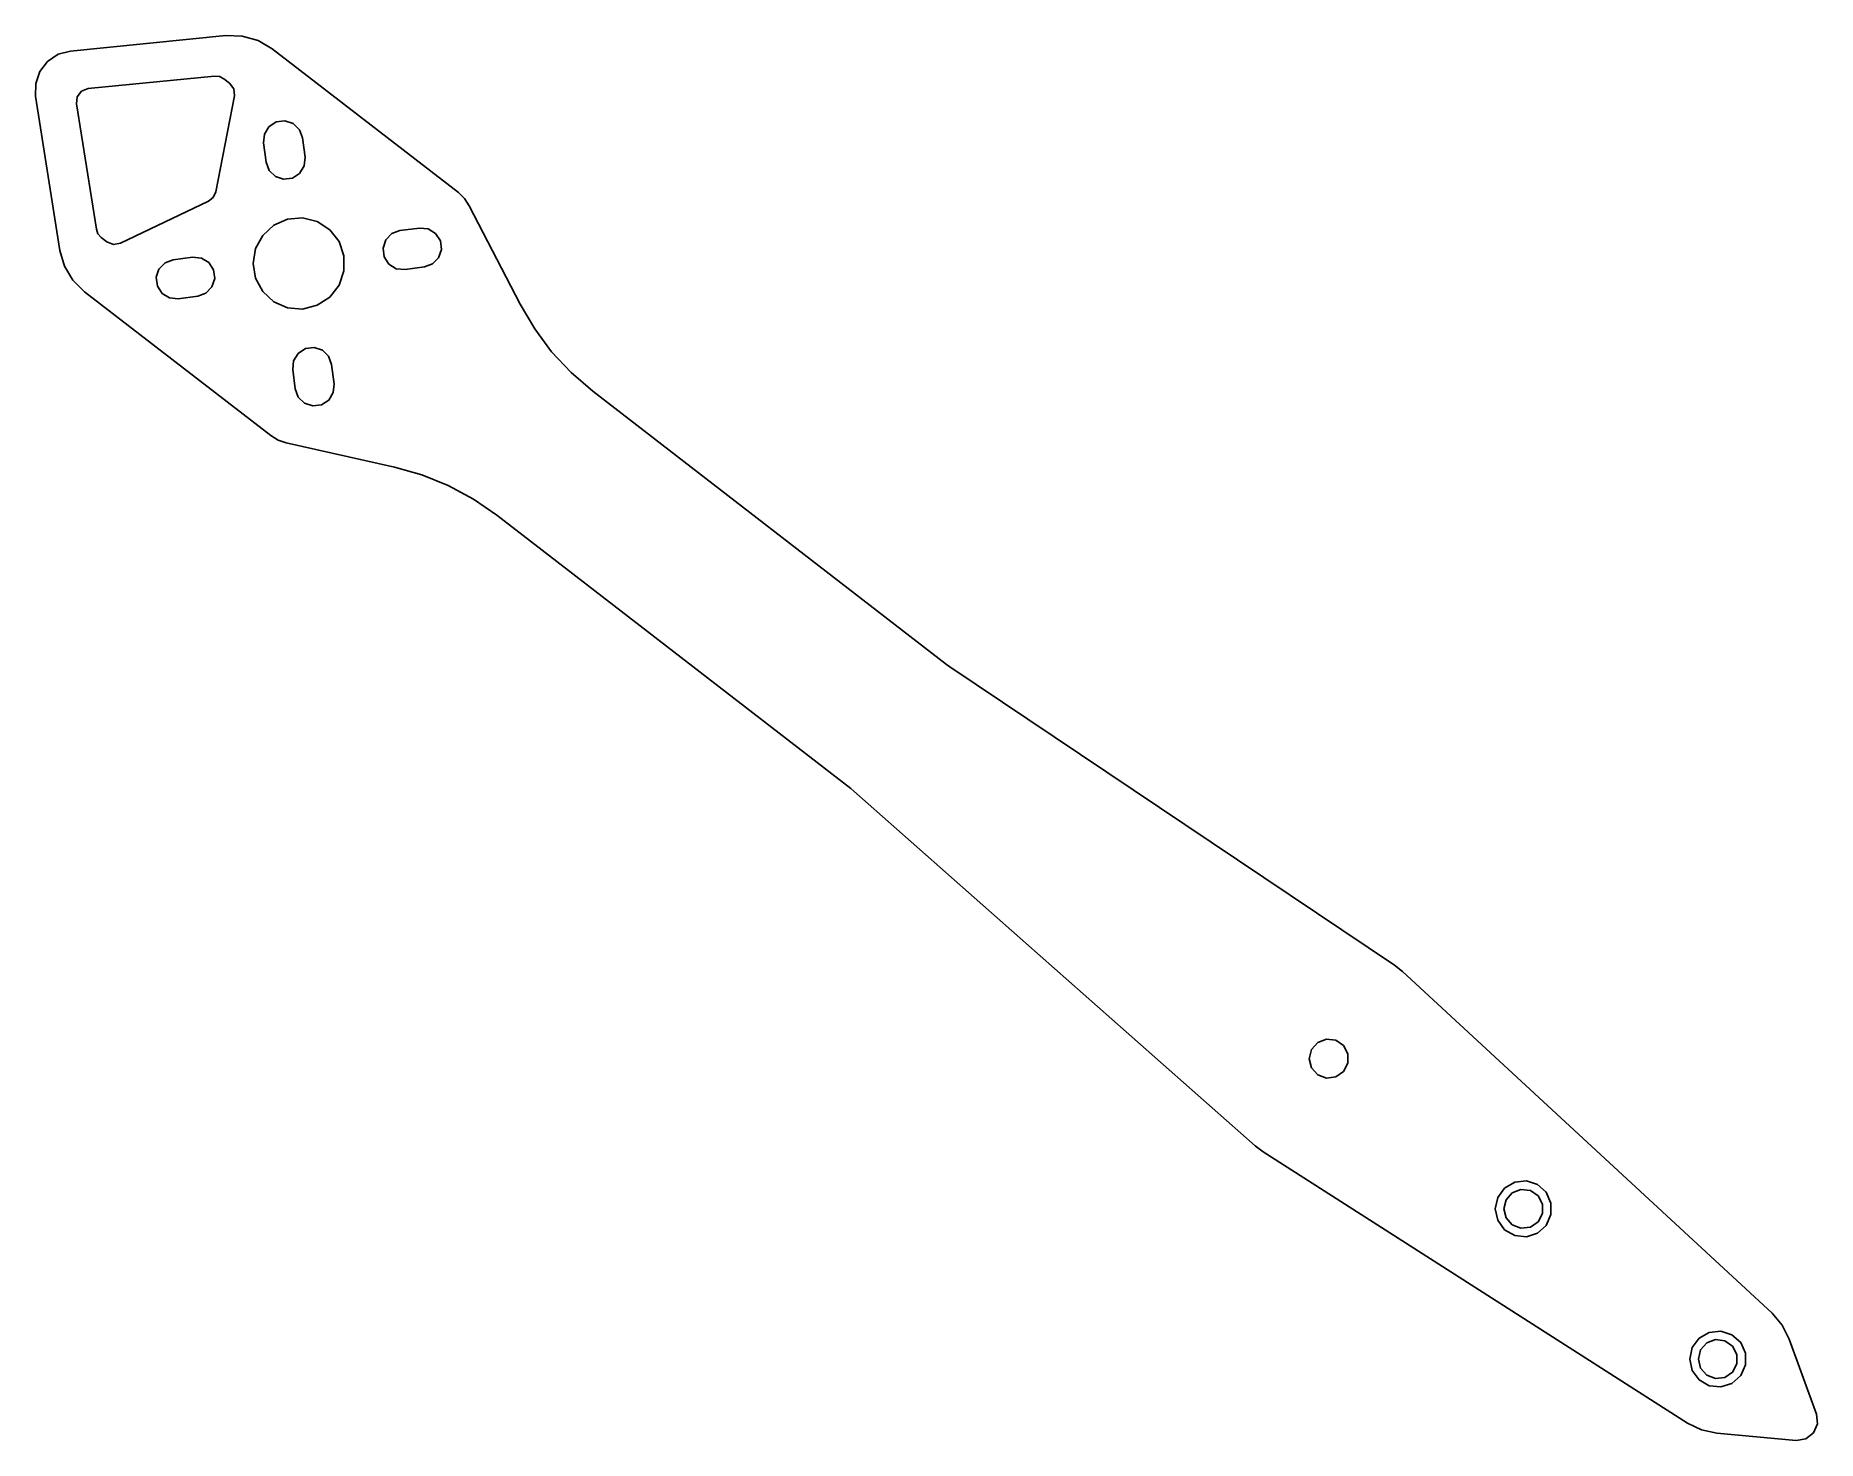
# Model space of a CAD drawing. Header units: millimetres. Extents: x 5 to 141, y 5 to 113.
import ezdxf

# ---------------------------------------------------------------- set-up
doc = ezdxf.new("R2010")
doc.units = ezdxf.units.MM
doc.layers.add('Arm_8mm', color=7, linetype='CONTINUOUS')

msp = doc.modelspace()

# ---------------------------------------------------------------- linework, layer by layer
at = {"layer": 'Arm_8mm'}
for p, q in [((19.56, 112.54), (7.67, 111.36)), ((20.82, 112.51), (19.56, 112.54)), ((22.03, 112.16), (20.82, 112.51)), ((23.11, 111.52), (22.03, 112.16)), ((5.92, 110.57), (5.32, 109.8)), ((6.73, 111.11), (5.92, 110.57)), ((7.67, 111.36), (6.73, 111.11)), ((37.36, 100.52), (23.11, 111.52)), ((5.32, 109.8), (5.01, 108.88)), ((9.02, 108.48), (18.7, 109.44)), ((19.07, 109.41), (18.7, 109.44)), ((19.41, 109.24), (19.07, 109.41)), ((19.41, 109.24), (19.84, 108.9)), ((5.01, 108.88), (5, 107.9)), ((5, 107.9), (6.86, 96.1)), ((8.19, 107.86), (8.13, 107.33)), ((8.52, 108.28), (8.19, 107.86)), ((9.02, 108.48), (8.52, 108.28)), ((20.21, 107.92), (18.79, 100.58)), ((20.16, 108.46), (19.84, 108.9)), ((20.21, 107.92), (20.16, 108.46)), ((9.65, 97.72), (8.13, 107.33)), ((22.86, 105.57), (22.51, 105)), ((23.42, 105.93), (22.86, 105.57)), ((24.08, 106.02), (23.42, 105.93)), ((24.72, 105.81), (24.08, 106.02)), ((25.2, 105.34), (24.72, 105.81)), ((25.43, 104.72), (25.2, 105.34)), ((22.51, 105), (22.45, 104.33)), ((22.64, 102.85), (22.45, 104.33)), ((25.43, 104.72), (25.62, 103.23)), ((22.64, 102.85), (22.87, 102.22)), ((25.21, 101.99), (25.55, 102.56)), ((25.55, 102.56), (25.62, 103.23)), ((22.87, 102.22), (23.35, 101.75)), ((23.35, 101.75), (23.98, 101.54)), ((23.98, 101.54), (24.65, 101.63)), ((24.65, 101.63), (25.21, 101.99)), ((18.24, 99.87), (11.5, 96.64)), ((18.24, 99.87), (18.6, 100.16)), ((18.6, 100.16), (18.79, 100.58)), ((37.83, 100.07), (37.36, 100.52)), ((38.19, 99.52), (37.83, 100.07)), ((24.29, 98.5), (23.23, 98.03)), ((25.44, 98.59), (24.29, 98.5)), ((26.56, 98.31), (25.44, 98.59)), ((27.52, 97.68), (26.56, 98.31)), ((42.09, 91.97), (38.19, 99.52)), ((9.65, 97.72), (9.77, 97.36)), ((9.77, 97.36), (10.02, 97.08)), ((10.45, 96.75), (10.02, 97.08)), ((22.39, 97.25), (21.84, 96.24)), ((23.23, 98.03), (22.39, 97.25)), ((28.23, 96.77), (27.52, 97.68)), ((31.8, 96.9), (31.59, 96.27)), ((32.27, 97.38), (31.8, 96.9)), ((32.89, 97.61), (32.27, 97.38)), ((32.89, 97.61), (34.38, 97.8)), ((35.04, 97.74), (34.38, 97.8)), ((35.62, 97.39), (35.04, 97.74)), ((35.98, 96.83), (35.62, 97.39)), ((6.86, 96.1), (7.22, 94.89)), ((10.45, 96.75), (10.96, 96.55)), ((10.96, 96.55), (11.5, 96.64)), ((15.54, 95.38), (17.02, 95.57)), ((17.69, 95.51), (17.02, 95.57)), ((18.26, 95.16), (17.69, 95.51)), ((21.84, 96.24), (21.65, 95.1)), ((28.6, 95.68), (28.23, 96.77)), ((28.6, 94.53), (28.6, 95.68)), ((31.59, 96.27), (31.68, 95.61)), ((31.68, 95.61), (32.04, 95.05)), ((35.39, 95.06), (35.85, 95.54)), ((35.85, 95.54), (36.06, 96.17)), ((36.06, 96.17), (35.98, 96.83)), ((7.22, 94.89), (7.86, 93.81)), ((14.44, 94.67), (14.23, 94.04)), ((14.91, 95.15), (14.44, 94.67)), ((15.54, 95.38), (14.91, 95.15)), ((18.62, 94.6), (18.26, 95.16)), ((18.71, 93.94), (18.62, 94.6)), ((21.65, 95.1), (21.84, 93.97)), ((28.23, 93.44), (28.6, 94.53)), ((32.04, 95.05), (32.61, 94.7)), ((32.61, 94.7), (33.28, 94.63)), ((34.76, 94.83), (33.28, 94.63)), ((34.76, 94.83), (35.39, 95.06)), ((7.86, 93.81), (8.75, 92.92)), ((8.75, 92.92), (23, 81.92)), ((14.23, 94.04), (14.32, 93.37)), ((14.32, 93.37), (14.68, 92.81)), ((14.68, 92.81), (15.25, 92.47)), ((17.41, 92.59), (18.03, 92.82)), ((18.03, 92.82), (18.5, 93.3)), ((18.5, 93.3), (18.71, 93.94)), ((21.84, 93.97), (22.39, 92.95)), ((22.39, 92.95), (23.23, 92.17)), ((27.52, 92.53), (28.23, 93.44)), ((15.25, 92.47), (15.92, 92.4)), ((17.41, 92.59), (15.92, 92.4)), ((23.23, 92.17), (24.29, 91.71)), ((24.29, 91.71), (25.44, 91.61)), ((25.44, 91.61), (26.56, 91.9)), ((26.56, 91.9), (27.52, 92.53)), ((42.09, 91.97), (43.2, 90.09)), ((43.2, 90.09), (44.5, 88.34)), ((26.31, 88.66), (25.65, 88.58)), ((26.95, 88.45), (26.31, 88.66)), ((24.75, 87.64), (24.68, 86.98)), ((25.09, 88.21), (24.75, 87.64)), ((25.65, 88.58), (25.09, 88.21)), ((27.43, 87.99), (26.95, 88.45)), ((27.66, 87.36), (27.43, 87.99)), ((27.66, 87.36), (27.85, 85.87)), ((44.5, 88.34), (45.99, 86.74)), ((24.87, 85.49), (24.68, 86.98)), ((45.99, 86.74), (47.64, 85.32)), ((24.87, 85.49), (25.1, 84.86)), ((25.1, 84.86), (25.58, 84.4)), ((26.88, 84.27), (27.44, 84.64)), ((27.44, 84.64), (27.78, 85.21)), ((27.78, 85.21), (27.85, 85.87)), ((74.72, 64.4), (47.64, 85.32)), ((25.58, 84.4), (26.22, 84.19)), ((26.22, 84.19), (26.88, 84.27)), ((23, 81.92), (23.56, 81.58)), ((23.56, 81.58), (24.17, 81.37)), ((24.17, 81.37), (32.46, 79.5)), ((34.56, 78.91), (32.46, 79.5)), ((36.59, 78.09), (34.56, 78.91)), ((38.51, 77.06), (36.59, 78.09)), ((40.3, 75.82), (38.51, 77.06)), ((40.3, 75.82), (67.39, 54.91)), ((74.72, 64.4), (74.99, 64.21)), ((109.02, 41.37), (74.99, 64.21)), ((67.64, 54.69), (67.39, 54.91)), ((67.64, 54.69), (98.35, 27.55)), ((109.63, 40.89), (109.02, 41.37)), ((137.93, 14.73), (109.63, 40.89)), ((103.81, 35.71), (103.14, 35.46)), ((104.52, 35.63), (103.81, 35.71)), ((105.11, 35.22), (104.52, 35.63)), ((102.66, 34.92), (102.49, 34.22)), ((102.49, 34.22), (102.66, 33.53)), ((103.14, 35.46), (102.66, 34.92)), ((105.45, 34.58), (105.11, 35.22)), ((105.45, 33.87), (105.45, 34.58)), ((102.66, 33.53), (103.14, 32.99)), ((103.14, 32.99), (103.81, 32.74)), ((103.81, 32.74), (104.52, 32.82)), ((104.52, 32.82), (105.11, 33.23)), ((105.11, 33.23), (105.45, 33.87)), ((98.35, 27.55), (98.97, 27.08)), ((98.97, 27.08), (131.44, 6.32)), ((117.45, 24.32), (118.22, 24.77)), ((118.22, 24.77), (119.11, 24.86)), ((119.11, 24.86), (119.96, 24.59)), ((119.96, 24.59), (120.62, 23.99)), ((116.73, 22.72), (116.92, 23.6)), ((116.92, 23.6), (117.45, 24.32)), ((117.56, 23.42), (117.38, 22.72)), ((118.03, 23.96), (117.56, 23.42)), ((118.7, 24.21), (118.03, 23.96)), ((119.42, 24.13), (118.7, 24.21)), ((120.01, 23.72), (119.42, 24.13)), ((120.34, 23.08), (120.01, 23.72)), ((120.62, 23.99), (120.99, 23.17)), ((116.92, 21.85), (116.73, 22.72)), ((117.45, 21.13), (116.92, 21.85)), ((117.38, 22.72), (117.56, 22.03)), ((117.56, 22.03), (118.03, 21.49)), ((120.01, 21.73), (120.34, 22.37)), ((120.34, 22.37), (120.34, 23.08)), ((120.99, 22.28), (120.62, 21.46)), ((120.99, 23.17), (120.99, 22.28)), ((118.22, 20.68), (117.45, 21.13)), ((118.03, 21.49), (118.7, 21.24)), ((119.11, 20.59), (118.22, 20.68)), ((118.7, 21.24), (119.42, 21.32)), ((119.96, 20.86), (119.11, 20.59)), ((119.42, 21.32), (120.01, 21.73)), ((120.62, 21.46), (119.96, 20.86)), ((138.7, 13.82), (137.93, 14.73)), ((139.24, 12.75), (138.7, 13.82)), ((131.81, 12.1), (132.34, 12.82)), ((132.34, 12.82), (133.11, 13.27)), ((132.93, 12.46), (132.45, 11.92)), ((133.6, 12.71), (132.93, 12.46)), ((133.11, 13.27), (134, 13.36)), ((134.31, 12.63), (133.6, 12.71)), ((134, 13.36), (134.85, 13.09)), ((134.9, 12.22), (134.31, 12.63)), ((134.85, 13.09), (135.52, 12.49)), ((135.52, 12.49), (135.88, 11.67)), ((141.32, 7), (139.24, 12.75)), ((131.63, 11.22), (131.81, 12.1)), ((131.81, 10.35), (131.63, 11.22)), ((132.45, 11.92), (132.28, 11.22)), ((132.28, 11.22), (132.45, 10.53)), ((135.23, 11.58), (134.9, 12.22)), ((135.23, 10.87), (135.23, 11.58)), ((135.88, 11.67), (135.88, 10.78)), ((132.34, 9.63), (131.81, 10.35)), ((133.11, 9.18), (132.34, 9.63)), ((132.45, 10.53), (132.93, 9.99)), ((132.93, 9.99), (133.6, 9.74)), ((133.6, 9.74), (134.31, 9.82)), ((134.31, 9.82), (134.9, 10.23)), ((135.52, 9.96), (134.85, 9.36)), ((134.9, 10.23), (135.23, 10.87)), ((135.88, 10.78), (135.52, 9.96)), ((134, 9.09), (133.11, 9.18)), ((134.85, 9.36), (134, 9.09)), ((141.39, 6.26), (141.32, 7)), ((131.44, 6.32), (132.52, 5.8)), ((132.52, 5.8), (133.68, 5.55)), ((133.68, 5.55), (139.77, 5)), ((140.5, 5.12), (141.09, 5.58)), ((141.09, 5.58), (141.39, 6.26)), ((139.77, 5), (140.5, 5.12))]:
    msp.add_line(p, q, dxfattribs=at)

doc.saveas('drawing.dxf')
